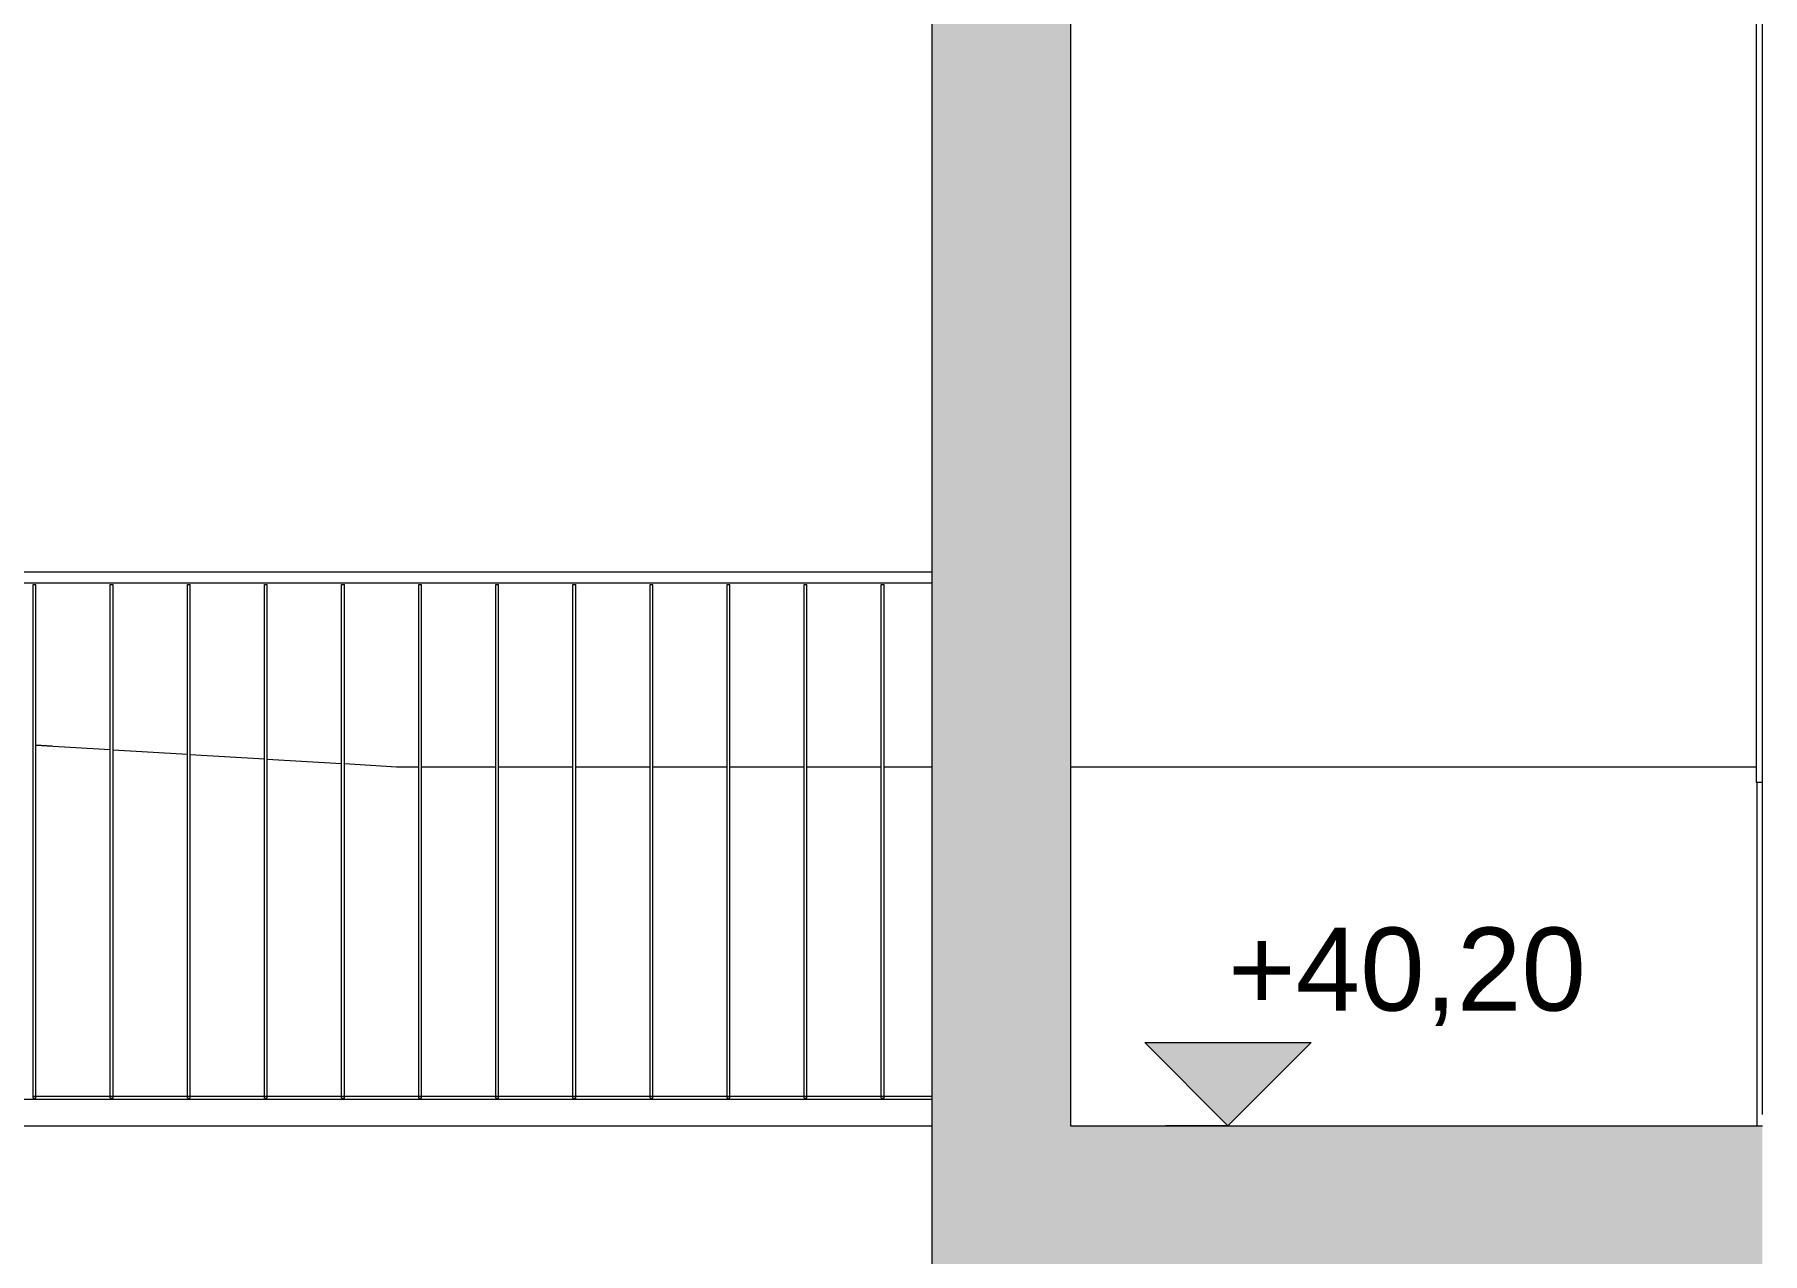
# Model space of a CAD drawing. Header units: metres. Extents: x -111189 to -108577, y -72951 to -72647.
# Drawn here: x -108954.981 to -108951.86, y -72944.672 to -72942.47 of the extents above; entities that cross this region are included whole.
import ezdxf

# ---------------------------------------------------------------- set-up
doc = ezdxf.new("R2010")
doc.units = ezdxf.units.M
doc.header["$MEASUREMENT"] = 0
for name, color, linetype in [('03 - LAJES', 7, 'Continuous'), ('05 - PAREDES..35', 7, 'Continuous'), ('06 - ESCADAS _ GUARDAS', 7, 'Continuous'), ('06 - FORRA', 7, 'Continuous'), ('07 - MUROS', 7, 'Continuous'), ('12 - COTAS GERAIS', 7, 'Continuous')]:
    doc.layers.add(name, color=color, linetype=linetype)
doc.styles.add('ESTILO_GERADO_7', font='')
doc.styles.get('ESTILO_GERADO_7').set_extended_font_data('Helvetica')
doc.dimstyles.new('ESTILO_GERADO__5', dxfattribs={"dimtxt": 0.15, "dimasz": 0.114, "dimexe": 0.18, "dimexo": 0.0625, "dimgap": 0, "dimtad": 1, "dimzin": 0, "dimdsep": 46, "dimtxsty": 'ESTILO_GERADO_7', "dimblk": 'ARROWHEAD_2', "dimblk1": 'ARROWHEAD_2', "dimblk2": 'ARROWHEAD_2', "dimcen": 0.09, "dimse1": 1, "dimse2": 1, "dimclrd": 7, "dimclre": 7, "dimclrt": 7, "dimadec": 0, "dimazin": 0, "dimtfac": 1, "dimtdec": 4, "dimtmove": 0, "dimatfit": 3, "dimfxl": 1, "dimtolj": 1, "dimtzin": 0, "dimarcsym": 0})

# ---------------------------------------------------------------- blocks, each defined once
blk = doc.blocks.new('Corte Elem_196_1', base_point=(-108785.6634, -72944.4213))
at = {"layer": '07 - MUROS', "color": 251, "linetype": 'Continuous', "lineweight": 13}
for p, q in [((-108954.9785, -72943.7539), (-108954.8442, -72943.762)), ((-108954.9491, -72943.7557), (-108954.9785, -72943.7539)), ((-108954.8392, -72943.7623), (-108954.705, -72943.7703)), ((-108954.7, -72943.7706), (-108954.5657, -72943.7787)), ((-108954.5607, -72943.779), (-108954.4264, -72943.787)), ((-108954.4214, -72943.7873), (-108954.3269, -72943.793)), ((-108954.3269, -72943.793), (-108954.2871, -72943.793)), ((-108954.2821, -72943.793), (-108954.1478, -72943.793)), ((-108954.1428, -72943.793), (-108954.0085, -72943.793)), ((-108954.0035, -72943.793), (-108953.8692, -72943.793)), ((-108953.8642, -72943.793), (-108953.7299, -72943.793)), ((-108953.7249, -72943.793), (-108953.5906, -72943.793)), ((-108953.5856, -72943.793), (-108953.4514, -72943.793)), ((-108953.4464, -72943.793), (-108953.3596, -72943.793)), ((-108953.1096, -72943.793), (-108951.9852, -72943.793)), ((-108951.9914, -72943.793), (-108951.9853, -72943.793)), ((-108951.9852, -72943.793), (-108951.8702, -72943.7929))]:
    blk.add_line(p, q, dxfattribs=at)
blk = doc.blocks.new('Corte Elem_317_1', base_point=(-108785.6634, -72944.4213))
at = {"color": 251, "linetype": 'Continuous', "lineweight": 13}
blk.add_line((-108956.6242, -72944.4413), (-108953.3596, -72944.4413), dxfattribs=at)
blk = doc.blocks.new('Corte Elem_318_1', base_point=(-108785.6634, -72944.4213))
at = {"layer": '06 - FORRA', "color": 7, "linetype": 'Continuous', "lineweight": 13}
for p, q in [((-108951.8696, -72943.8213), (-108951.8696, -72944.4413)), ((-108951.8596, -72943.8213), (-108951.8696, -72943.8213)), ((-108951.8596, -72944.4213), (-108951.8596, -72943.8213))]:
    blk.add_line(p, q, dxfattribs=at)
blk = doc.blocks.new('Corte Elem_320_1', base_point=(-108785.6634, -72944.4213))
at = {"layer": '05 - PAREDES..35', "linetype": 'Continuous', "lineweight": 13}
blk.add_hatch(color=251, dxfattribs=at).paths.add_polyline_path([(-108953.3596, -72944.4413), (-108953.1096, -72944.4413), (-108953.1096, -72941.6346), (-108953.3596, -72941.8096)])
at = {"layer": '05 - PAREDES..35', "color": 7, "linetype": 'Continuous', "lineweight": 20}
for p, q in [((-108953.1096, -72941.6346), (-108953.1096, -72944.4413)), ((-108953.3596, -72944.4413), (-108953.3596, -72941.8096))]:
    blk.add_line(p, q, dxfattribs=at)
blk = doc.blocks.new('Corte Elem_325_1', base_point=(-108785.6634, -72944.4213))
at = {"layer": '06 - ESCADAS _ GUARDAS', "color": 251, "linetype": 'Continuous', "lineweight": 13}
for p, q in [((-108953.3596, -72943.4413), (-108956.6525, -72943.4413)), ((-108953.3596, -72943.4613), (-108956.6325, -72943.4613))]:
    blk.add_line(p, q, dxfattribs=at)
blk = doc.blocks.new('Corte Elem_326_1', base_point=(-108785.6634, -72944.4213))
at = {"layer": '06 - ESCADAS _ GUARDAS', "color": 251, "linetype": 'Continuous', "lineweight": 13}
for p, q in [((-108953.3596, -72944.3938), (-108956.6242, -72944.3938)), ((-108954.9785, -72944.3888), (-108954.9835, -72944.3888)), ((-108954.8442, -72944.3888), (-108954.9785, -72944.3888)), ((-108954.8392, -72944.3888), (-108954.8442, -72944.3888)), ((-108954.705, -72944.3888), (-108954.8392, -72944.3888)), ((-108954.7, -72944.3888), (-108954.705, -72944.3888)), ((-108954.5657, -72944.3888), (-108954.7, -72944.3888)), ((-108954.5607, -72944.3888), (-108954.5657, -72944.3888)), ((-108954.4264, -72944.3888), (-108954.5607, -72944.3888)), ((-108954.4214, -72944.3888), (-108954.4264, -72944.3888)), ((-108954.2871, -72944.3888), (-108954.4214, -72944.3888)), ((-108954.2821, -72944.3888), (-108954.2871, -72944.3888)), ((-108954.1478, -72944.3888), (-108954.2821, -72944.3888)), ((-108954.1428, -72944.3888), (-108954.1478, -72944.3888)), ((-108954.0085, -72944.3888), (-108954.1428, -72944.3888)), ((-108954.0035, -72944.3888), (-108954.0085, -72944.3888)), ((-108953.8692, -72944.3888), (-108954.0035, -72944.3888)), ((-108953.8642, -72944.3888), (-108953.8692, -72944.3888)), ((-108953.7299, -72944.3888), (-108953.8642, -72944.3888)), ((-108953.7249, -72944.3888), (-108953.7299, -72944.3888)), ((-108953.5906, -72944.3888), (-108953.7249, -72944.3888)), ((-108953.5856, -72944.3888), (-108953.5906, -72944.3888)), ((-108953.4514, -72944.3888), (-108953.5856, -72944.3888)), ((-108953.4464, -72944.3888), (-108953.4514, -72944.3888)), ((-108953.3596, -72944.3888), (-108953.4464, -72944.3888))]:
    blk.add_line(p, q, dxfattribs=at)
blk = doc.blocks.new('Corte Elem_331_1', base_point=(-108785.6634, -72944.4213))
at = {"layer": '06 - ESCADAS _ GUARDAS', "color": 251, "linetype": 'Continuous', "lineweight": 13}
for p, q in [((-108953.4514, -72943.4638), (-108953.4464, -72943.4638)), ((-108953.4514, -72944.3888), (-108953.4514, -72943.4638)), ((-108953.4464, -72944.3888), (-108953.4464, -72943.4638)), ((-108953.4514, -72944.3913), (-108953.4514, -72944.3888)), ((-108953.4514, -72944.3913), (-108953.4464, -72944.3913)), ((-108953.4464, -72944.3913), (-108953.4464, -72944.3888))]:
    blk.add_line(p, q, dxfattribs=at)
blk = doc.blocks.new('Corte Elem_332_1', base_point=(-108785.6634, -72944.4213))
at = {"layer": '06 - ESCADAS _ GUARDAS', "color": 251, "linetype": 'Continuous', "lineweight": 13}
for p, q in [((-108953.5906, -72943.4638), (-108953.5856, -72943.4638)), ((-108953.5906, -72944.3888), (-108953.5906, -72943.4638)), ((-108953.5856, -72944.3888), (-108953.5856, -72943.4638)), ((-108953.5906, -72944.3913), (-108953.5906, -72944.3888)), ((-108953.5906, -72944.3913), (-108953.5856, -72944.3913)), ((-108953.5856, -72944.3913), (-108953.5856, -72944.3888))]:
    blk.add_line(p, q, dxfattribs=at)
blk = doc.blocks.new('Corte Elem_333_1', base_point=(-108785.6634, -72944.4213))
at = {"layer": '06 - ESCADAS _ GUARDAS', "color": 251, "linetype": 'Continuous', "lineweight": 13}
for p, q in [((-108953.7299, -72943.4638), (-108953.7249, -72943.4638)), ((-108953.7299, -72944.3888), (-108953.7299, -72943.4638)), ((-108953.7249, -72944.3888), (-108953.7249, -72943.4638)), ((-108953.7299, -72944.3913), (-108953.7299, -72944.3888)), ((-108953.7299, -72944.3913), (-108953.7249, -72944.3913)), ((-108953.7249, -72944.3913), (-108953.7249, -72944.3888))]:
    blk.add_line(p, q, dxfattribs=at)
blk = doc.blocks.new('Corte Elem_334_1', base_point=(-108785.6634, -72944.4213))
at = {"layer": '06 - ESCADAS _ GUARDAS', "color": 251, "linetype": 'Continuous', "lineweight": 13}
for p, q in [((-108953.8692, -72943.4638), (-108953.8642, -72943.4638)), ((-108953.8692, -72944.3888), (-108953.8692, -72943.4638)), ((-108953.8642, -72944.3888), (-108953.8642, -72943.4638)), ((-108953.8692, -72944.3913), (-108953.8692, -72944.3888)), ((-108953.8692, -72944.3913), (-108953.8642, -72944.3913)), ((-108953.8642, -72944.3913), (-108953.8642, -72944.3888))]:
    blk.add_line(p, q, dxfattribs=at)
blk = doc.blocks.new('Corte Elem_335_1', base_point=(-108785.6634, -72944.4213))
at = {"layer": '06 - ESCADAS _ GUARDAS', "color": 251, "linetype": 'Continuous', "lineweight": 13}
for p, q in [((-108954.0085, -72943.4638), (-108954.0035, -72943.4638)), ((-108954.0085, -72944.3888), (-108954.0085, -72943.4638)), ((-108954.0035, -72944.3888), (-108954.0035, -72943.4638)), ((-108954.0085, -72944.3913), (-108954.0085, -72944.3888)), ((-108954.0085, -72944.3913), (-108954.0035, -72944.3913)), ((-108954.0035, -72944.3913), (-108954.0035, -72944.3888))]:
    blk.add_line(p, q, dxfattribs=at)
blk = doc.blocks.new('Corte Elem_336_1', base_point=(-108785.6634, -72944.4213))
at = {"layer": '06 - ESCADAS _ GUARDAS', "color": 251, "linetype": 'Continuous', "lineweight": 13}
for p, q in [((-108954.1478, -72943.4638), (-108954.1428, -72943.4638)), ((-108954.1478, -72944.3888), (-108954.1478, -72943.4638)), ((-108954.1428, -72944.3888), (-108954.1428, -72943.4638)), ((-108954.1478, -72944.3913), (-108954.1478, -72944.3888)), ((-108954.1478, -72944.3913), (-108954.1428, -72944.3913)), ((-108954.1428, -72944.3913), (-108954.1428, -72944.3888))]:
    blk.add_line(p, q, dxfattribs=at)
blk = doc.blocks.new('Corte Elem_337_1', base_point=(-108785.6634, -72944.4213))
at = {"layer": '06 - ESCADAS _ GUARDAS', "color": 251, "linetype": 'Continuous', "lineweight": 13}
for p, q in [((-108954.2871, -72943.4638), (-108954.2821, -72943.4638)), ((-108954.2871, -72944.3888), (-108954.2871, -72943.4638)), ((-108954.2821, -72944.3888), (-108954.2821, -72943.4638)), ((-108954.2871, -72944.3913), (-108954.2871, -72944.3888)), ((-108954.2871, -72944.3913), (-108954.2821, -72944.3913)), ((-108954.2821, -72944.3913), (-108954.2821, -72944.3888))]:
    blk.add_line(p, q, dxfattribs=at)
blk = doc.blocks.new('Corte Elem_338_1', base_point=(-108785.6634, -72944.4213))
at = {"layer": '06 - ESCADAS _ GUARDAS', "color": 251, "linetype": 'Continuous', "lineweight": 13}
for p, q in [((-108954.4264, -72943.4638), (-108954.4214, -72943.4638)), ((-108954.4264, -72944.3888), (-108954.4264, -72943.4638)), ((-108954.4214, -72944.3888), (-108954.4214, -72943.4638)), ((-108954.4264, -72944.3913), (-108954.4264, -72944.3888)), ((-108954.4264, -72944.3913), (-108954.4214, -72944.3913)), ((-108954.4214, -72944.3913), (-108954.4214, -72944.3888))]:
    blk.add_line(p, q, dxfattribs=at)
blk = doc.blocks.new('Corte Elem_339_1', base_point=(-108785.6634, -72944.4213))
at = {"layer": '06 - ESCADAS _ GUARDAS', "color": 251, "linetype": 'Continuous', "lineweight": 13}
for p, q in [((-108954.5657, -72943.4638), (-108954.5607, -72943.4638)), ((-108954.5657, -72944.3888), (-108954.5657, -72943.4638)), ((-108954.5607, -72944.3888), (-108954.5607, -72943.4638)), ((-108954.5657, -72944.3913), (-108954.5657, -72944.3888)), ((-108954.5657, -72944.3913), (-108954.5607, -72944.3913)), ((-108954.5607, -72944.3913), (-108954.5607, -72944.3888))]:
    blk.add_line(p, q, dxfattribs=at)
blk = doc.blocks.new('Corte Elem_340_1', base_point=(-108785.6634, -72944.4213))
at = {"layer": '06 - ESCADAS _ GUARDAS', "color": 251, "linetype": 'Continuous', "lineweight": 13}
for p, q in [((-108954.705, -72943.4638), (-108954.7, -72943.4638)), ((-108954.705, -72944.3888), (-108954.705, -72943.4638)), ((-108954.7, -72944.3888), (-108954.7, -72943.4638)), ((-108954.705, -72944.3913), (-108954.705, -72944.3888)), ((-108954.705, -72944.3913), (-108954.7, -72944.3913)), ((-108954.7, -72944.3913), (-108954.7, -72944.3888))]:
    blk.add_line(p, q, dxfattribs=at)
blk = doc.blocks.new('Corte Elem_341_1', base_point=(-108785.6634, -72944.4213))
at = {"layer": '06 - ESCADAS _ GUARDAS', "color": 251, "linetype": 'Continuous', "lineweight": 13}
for p, q in [((-108954.8442, -72943.4638), (-108954.8392, -72943.4638)), ((-108954.8442, -72944.3888), (-108954.8442, -72943.4638)), ((-108954.8392, -72944.3888), (-108954.8392, -72943.4638)), ((-108954.8442, -72944.3913), (-108954.8442, -72944.3888)), ((-108954.8442, -72944.3913), (-108954.8392, -72944.3913)), ((-108954.8392, -72944.3913), (-108954.8392, -72944.3888))]:
    blk.add_line(p, q, dxfattribs=at)
blk = doc.blocks.new('Corte Elem_342_1', base_point=(-108785.6634, -72944.4213))
at = {"layer": '06 - ESCADAS _ GUARDAS', "color": 251, "linetype": 'Continuous', "lineweight": 13}
for p, q in [((-108954.9835, -72943.4638), (-108954.9785, -72943.4638)), ((-108954.9835, -72944.3888), (-108954.9835, -72943.4638)), ((-108954.9785, -72944.3888), (-108954.9785, -72943.4638)), ((-108954.9835, -72944.3913), (-108954.9835, -72944.3888)), ((-108954.9835, -72944.3913), (-108954.9785, -72944.3913)), ((-108954.9785, -72944.3913), (-108954.9785, -72944.3888))]:
    blk.add_line(p, q, dxfattribs=at)
blk = doc.blocks.new('Corte Elem_364_1', base_point=(-108785.6634, -72944.4213))
at = {"layer": '06 - FORRA', "color": 251, "linetype": 'Continuous', "lineweight": 13}
for p, q in [((-108951.8702, -72940.4615), (-108951.8702, -72938.4041)), ((-108951.8602, -72938.3986), (-108951.8602, -72940.4545)), ((-108951.8702, -72940.7712), (-108951.8702, -72940.7667)), ((-108951.8602, -72940.7597), (-108951.8602, -72940.7712)), ((-108951.8702, -72943.8213), (-108951.8702, -72942.332)), ((-108951.8602, -72942.4305), (-108951.8602, -72943.8213)), ((-108951.8696, -72943.8213), (-108951.8702, -72943.8213))]:
    blk.add_line(p, q, dxfattribs=at)
blk = doc.blocks.new('Corte Elem_407_1', base_point=(-108785.6634, -72944.4213))
at = {"layer": '03 - LAJES', "linetype": 'Continuous', "lineweight": 13}
blk.add_hatch(color=251, dxfattribs=at).paths.add_polyline_path([(-108953.3596, -72944.8413), (-108951.8596, -72944.8413), (-108951.8596, -72944.4413), (-108953.3596, -72944.4413)])
at = {"layer": '03 - LAJES', "color": 7, "linetype": 'Continuous', "lineweight": 20}
for p, q in [((-108953.3596, -72944.8413), (-108953.3596, -72944.4413)), ((-108953.1096, -72944.4413), (-108951.8596, -72944.4413)), ((-108951.8596, -72944.8413), (-108953.3596, -72944.8413))]:
    blk.add_line(p, q, dxfattribs=at)
blk = doc.blocks.new('*D996', base_point=(-108785.6634, -72944.4213))
at = {"layer": '12 - COTAS GERAIS', "color": 7, "linetype": 'Continuous', "lineweight": 5, "transparency": 16777216}
for p, q in [((-108944.8541, -72941.378), (-108944.7041, -72941.4646)), ((-108944.6666, -72941.4213), (-108944.8916, -72941.4213)), ((-108944.7791, -72944.4213), (-108944.7791, -72941.4213)), ((-108944.8541, -72944.378), (-108944.7041, -72944.4646)), ((-108944.6666, -72944.4213), (-108944.8916, -72944.4213)), ((-108944.7791, -72944.4946), (-108944.7791, -72944.4213))]:
    blk.add_line(p, q, dxfattribs=at)
at = {"layer": '12 - COTAS GERAIS', "color": 7, "lineweight": 5, "transparency": 16777216, "char_height": 0.15, "attachment_point": 7, "rotation": 90, "style": 'ESTILO_GERADO_7'}
for s, insert in [('\\A1;{\\pql;\\fHelvetica|b0|i0|c0|p0;\\W1.000000;0,35}', (-108944.8091, -72941.8768)), ('\\A1;{\\pql;\\fHelvetica|b0|i0|c0|p0;\\W1.000000;3,00}', (-108944.8091, -72943.1274))]:
    blk.add_mtext(s, dxfattribs=dict(at, insert=insert))
blk = doc.blocks.new('ARROWHEAD_2')
at = {"color": 0, "linetype": 'Continuous', "lineweight": 0}
for p, q in [((-0.378, -0.655), (0.378, 0.655)), ((0, 0), (-1, 0))]:
    blk.add_line(p, q, dxfattribs=at)
blk = doc.blocks.new('*D998', base_point=(-108785.6634, -72944.4213))
at = {"layer": '12 - COTAS GERAIS', "color": 7, "linetype": 'Continuous', "lineweight": 5, "transparency": 16777216}
for p, q in [((-108948.9287, -72941.378), (-108948.7787, -72941.4646)), ((-108948.7412, -72941.4213), (-108948.9662, -72941.4213)), ((-108948.8537, -72944.4213), (-108948.8537, -72941.4213)), ((-108948.9287, -72944.378), (-108948.7787, -72944.4646)), ((-108948.7412, -72944.4213), (-108948.9662, -72944.4213)), ((-108948.8537, -72944.4946), (-108948.8537, -72944.4213))]:
    blk.add_line(p, q, dxfattribs=at)
at = {"layer": '12 - COTAS GERAIS', "color": 7, "lineweight": 5, "transparency": 16777216, "char_height": 0.15, "attachment_point": 7, "rotation": 90, "style": 'ESTILO_GERADO_7'}
for s, insert in [('\\A1;{\\pql;\\fHelvetica|b0|i0|c0|p0;\\W1.000000;0,35}', (-108948.8837, -72941.8768)), ('\\A1;{\\pql;\\fHelvetica|b0|i0|c0|p0;\\W1.000000;3,00}', (-108948.8837, -72943.1274))]:
    blk.add_mtext(s, dxfattribs=dict(at, insert=insert))
blk = doc.blocks.new('Cota_7_1', base_point=(-108952.8251, -72944.4413))
at = {"layer": '12 - COTAS GERAIS', "linetype": 'Continuous', "lineweight": 5}
blk.add_hatch(color=7, dxfattribs=at).paths.add_polyline_path([(-108952.8251, -72944.4413), (-108952.6751, -72944.2913), (-108952.9751, -72944.2913)])
at = {"layer": '12 - COTAS GERAIS', "color": 7, "linetype": 'Continuous', "lineweight": 5}
for p, q in [((-108952.8251, -72944.4413), (-108952.9751, -72944.2913)), ((-108952.9751, -72944.2913), (-108952.6751, -72944.2913)), ((-108952.6751, -72944.2913), (-108952.8251, -72944.4413)), ((-108952.8251, -72944.4413), (-108952.9376, -72944.4413)), ((-108952.8251, -72944.4413), (-108952.7126, -72944.4413))]:
    blk.add_line(p, q, dxfattribs=at)
at = {"layer": '12 - COTAS GERAIS', "color": 7, "lineweight": 5, "insert": (-108952.8251, -72944.2613), "char_height": 0.15, "attachment_point": 7, "style": 'ESTILO_GERADO_7'}
blk.add_mtext('\\A1;{\\pql;\\fHelvetica|b0|i0|c0|p0;\\W1.000000;+40,20}', dxfattribs=at)

msp = doc.modelspace()

# ---------------------------------------------------------------- block references
at = {"lineweight": 0}
msp.add_blockref('Corte Elem_317_1', (-108785.6634, -72944.4213), dxfattribs=at)
at = {"layer": '03 - LAJES', "lineweight": 0}
msp.add_blockref('Corte Elem_407_1', (-108785.6634, -72944.4213), dxfattribs=at)
at = {"layer": '05 - PAREDES..35', "lineweight": 0}
msp.add_blockref('Corte Elem_320_1', (-108785.6634, -72944.4213), dxfattribs=at)
at = {"layer": '06 - ESCADAS _ GUARDAS', "lineweight": 0}
for name in ['Corte Elem_325_1', 'Corte Elem_342_1', 'Corte Elem_341_1', 'Corte Elem_340_1', 'Corte Elem_339_1', 'Corte Elem_338_1', 'Corte Elem_337_1', 'Corte Elem_336_1', 'Corte Elem_335_1', 'Corte Elem_334_1', 'Corte Elem_333_1', 'Corte Elem_332_1', 'Corte Elem_331_1', 'Corte Elem_326_1']:
    msp.add_blockref(name, (-108785.6634, -72944.4213), dxfattribs=at)
at = {"layer": '06 - FORRA', "lineweight": 0}
for name in ['Corte Elem_364_1', 'Corte Elem_318_1']:
    msp.add_blockref(name, (-108785.6634, -72944.4213), dxfattribs=at)
at = {"layer": '07 - MUROS', "lineweight": 0}
msp.add_blockref('Corte Elem_196_1', (-108785.6634, -72944.4213), dxfattribs=at)
at = {"layer": '12 - COTAS GERAIS', "color": 7, "linetype": 'Continuous', "lineweight": 5}
msp.add_blockref('Cota_7_1', (-108952.8251, -72944.4413), dxfattribs=at)

# ---------------------------------------------------------------- dimensions: what is measured, and where the dimension line sits
for base, picture, middle in [((-108944.7791, -72941.4213), '*D996', (-108944.8841, -72942.9332)), ((-108948.8537, -72941.4213), '*D998', (-108948.9587, -72942.9332))]:
    dim = msp.add_linear_dim(base=base, p1=(-108958.1019, -72944.4213), p2=(-108946.8846, -72941.4213), angle=90, dimstyle='ESTILO_GERADO__5', dxfattribs=at)
    dim.commit()
    dim.dimension.update_dxf_attribs({"geometry": picture, "text_midpoint": middle, "dimtype": 160, "text_rotation": 90})

doc.saveas('drawing.dxf')
